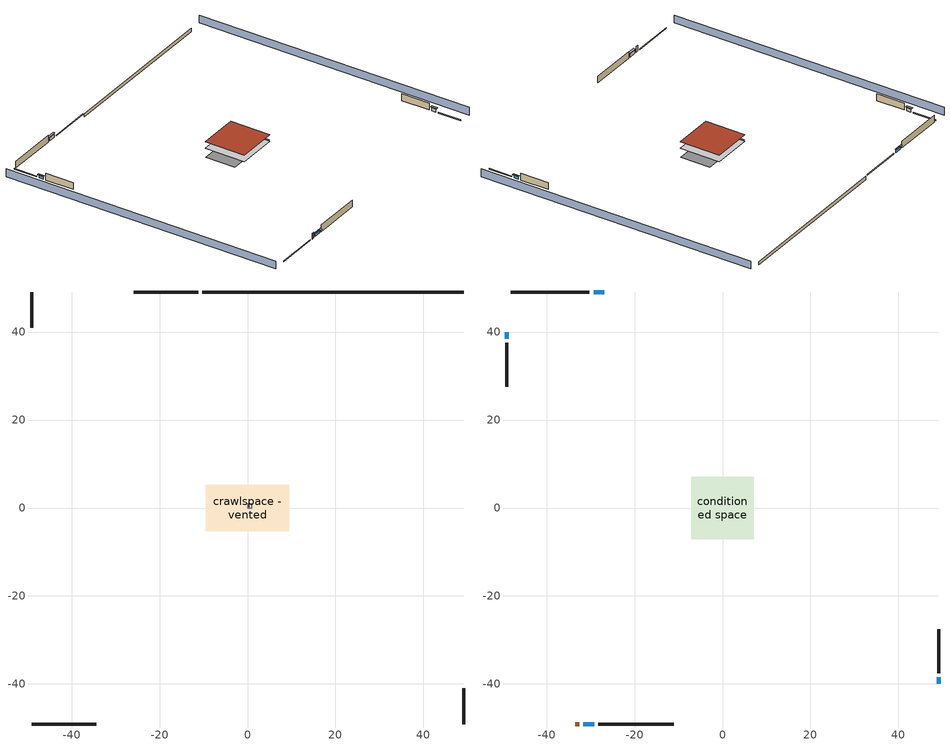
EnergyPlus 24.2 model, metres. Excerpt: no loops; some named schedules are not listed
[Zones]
central ac and furnace airloop ret air zone
 floor adiabatic (AdiabaticConst): 0,0 0,1 1,1 1,0 z0
 wall adiabatic (AdiabaticConst): 0,1 0,0 1,0 1,1 0,1 z0:1
 ceiling adiabatic (AdiabaticConst): 1,0 1,1 0,1 0,0 z1
crawlspace - vented
 floor foundation (Slab1 construction): -9.54,-5.31 -9.54,5.31 9.54,5.31 9.54,-5.31 z-0.91
 wall outside (RimJoist1 construction): -11.19,49.12 -25.91,49.12 z0.3:0.61
 wall outside (RimJoist2 construction): 49.12,-49.12 49.12,-40.95 z0.3:0.61
 wall outside (RimJoist3 construction): -49.12,-49.12 -34.4,-49.12 z0.3:0.61
 wall outside (RimJoist4 construction): -49.12,49.12 -49.12,40.95 z0.3:0.61
 wall foundation (FoundationWall1 construction): 49.12,49.12 -10.26,49.12 z-0.91:0.3
conditioned space
 floor to crawlspace - vented (Floor1 construction): -7.11,-7.11 -7.11,7.11 7.11,7.11 7.11,-7.11 z0.3
 wall outside (AdiabaticWallConstruction 1): -33.47,-49.12 -32.55,-49.12 z0.3:2.34
 wall outside (AdiabaticWallConstruction): -26.84,49.12 -29.32,49.12 / -31.62,-49.12 -29.14,-49.12 z0.3:1.43; 49.12,-40.02 49.12,-38.48 / -49.12,40.02 -49.12,38.48 z0.3:1.31
 wall outside (Wall1 construction): -30.25,49.12 -48.19,49.12 z0.3:2.74
 wall outside (Wall2 construction): 49.12,-37.55 49.12,-27.58 z0.3:2.74
 wall outside (Wall3 construction): -28.21,-49.12 -11.04,-49.12 z0.3:2.74
 wall outside (Wall4 construction): -49.12,37.55 -49.12,27.58 z0.3:2.74
 window (WindowConstruction): -26.84,49.12 -29.32,49.12 z0.3:1.43
 window (WindowConstruction 1): 49.12,-40.02 49.12,-38.48 z0.3:1.31
 window (WindowConstruction 2): -31.62,-49.12 -29.14,-49.12 z0.3:1.43
 window (WindowConstruction 3): -49.12,40.02 -49.12,38.48 z0.3:1.31
 door (Door): -33.47,-49.12 -32.55,-49.12 z0.3:2.34
 roof outside (Roof1 construction): -7.11,7.11 -7.11,-7.11 7.11,-7.11 7.11,7.11 z2.74
shading: -53.69,49.12 -53.69,-49.12 / 53.69,-49.12 53.69,49.12 z0:2.74; -29.62,49.12 -26.53,49.12 -26.53,49.73 -29.62,49.73 z1.74; 49.12,-38.17 49.12,-40.32 49.73,-40.32 49.73,-38.17 z1.62; -28.84,-49.12 -31.93,-49.12 -31.93,-49.73 -28.84,-49.73 z1.74; -49.12,38.17 -49.12,40.32 -49.73,40.32 -49.73,38.17 z1.62
[Building]
Building 1: Terrain=Suburbs
[Site:Location]
Portland Intl Arpt_OR: Latitude {deg}=45.59; Longitude {deg}=-122.6; Time Zone {hr}=-8; Elevation {m}=33; Keep Site Location Information=Yes
[Site:GroundTemperature:Shallow]
10.2558, 8.96328, 8.85977, 9.47314, 11.9355, 14.3863, 16.5111, 17.8571, 17.9714, 16.8767, 14.8061, 12.4304
[Site:WaterMainsTemperature]
Calculation Method=Schedule; Temperature Schedule=mains temperature schedule
[Material] Roughness=Rough; Thermal Absorptance=0.9
Name | Thickness {m} | Conductivity {W/m-K} | Density {kg/m3} | Specific Heat {J/kg-K} | Solar Absorptance | Visible Absorptance
concrete 8.0 in. | 0.2032 | 1.803125 | 2242.8 | 837.4 | 0.7 | 0.7
door material | 0.04445 | 0.0612267 | 512.64 | 1214.23 | 0.7 | 0.7
floor covering | 0.0127 | 0.0433444 | 54.468 | 1339.84 | 0.6 | 0.6
floor stud and cavity | 0.1397 | 0.923637 | 92.3553 | 1139.71 | 0.7 | 0.7
furniture material conditioned space 1 | 0.1524 | 0.115458 | 640.8 | 1214.23 | 0.6 | 0.6
gypsum board | 0.0127 | 0.160291 | 801 | 837.4 | 0.6 | 0.6
osb sheathing 0.5 in. | 0.0127 | 0.115458 | 512.64 | 1214.23 | 0.7 | 0.7
osb sheathing 0.75 in. | 0.01905 | 0.115458 | 512.64 | 1214.23 | 0.7 | 0.7
rim joist stud and cavity | 0.0508 | 0.178688 | 50.32683 | 1063.81 | 0.6 | 0.6
roof stud and cavity | 0.2032 | 0.944076 | 78.34581 | 1123.46 | 0.7 | 0.7
slate or tile shingles | 0.01905 | 0.840978 | 1899.972 | 799.717 | 0.75 | 0.75
soil 0.5 in. | 0.0127 | 1.3848 | 1842.3 | 418.7 | 0.7 | 0.7
wall rigid ins | 0.051816 | 0.029427 | 32.04 | 1214.23 | 0.7 | 0.7
wall rigid ins 1 | 0.512978 | 0.029427 | 32.04 | 1214.23 | 0.7 | 0.7
wall stud and cavity | 0.1397 | 0.230639 | 139.0536 | 1170.24 | 0.7 | 0.7
wall stud and cavity 1 | 0.0889 | 0.380278 | 52.3479 | 1209.89 | 0.7 | 0.7
wall stud and cavity 2 | 0.0889 | 0.391764 | 83.0341 | 1211.67 | 0.7 | 0.7
wood siding | 0.0254 | 0.102417 | 544.68 | 1172.36 | 0.85 | 0.85
wood siding 1; wood siding 2 | 0.0254 | 0.102417 | 544.68 | 1172.36 | 0.7 | 0.7
[Material:NoMass]
Adiabatic: Roughness=Rough; Thermal Resistance {m2-K/W}=176.1; Thermal Absorptance=0.9; Solar Absorptance=0.7; Visible Absorptance=0.7
[WindowMaterial:SimpleGlazingSystem]
WindowMaterial: U-Factor {W/m2-K}=4.31528; Solar Heat Gain Coefficient=0.67
[Construction]
AdiabaticConst: Adiabatic
AdiabaticWallConstruction: wood siding 1, wall rigid ins 1, wall stud and cavity 1, gypsum board
AdiabaticWallConstruction 1: wood siding 2, wall rigid ins 1, wall stud and cavity 1, gypsum board
Door: door material
Floor1 construction: floor stud and cavity, osb sheathing 0.75 in., floor covering
FoundationWall1 construction: concrete 8.0 in.
furniture construction conditioned space 1: furniture material conditioned space 1
PartitionWallConstruction: gypsum board, wall stud and cavity 2, gypsum board
RimJoist1 construction; RimJoist2 construction; RimJoist3 construction; RimJoist4 construction: wood siding, rim joist stud and cavity
Roof1 construction: slate or tile shingles, osb sheathing 0.75 in., roof stud and cavity, gypsum board
Slab1 construction: soil 0.5 in.
Wall1 construction; Wall2 construction; Wall3 construction; Wall4 construction: wood siding, wall rigid ins, osb sheathing 0.5 in., wall stud and cavity, gypsum board
WindowConstruction; WindowConstruction 1; WindowConstruction 2; WindowConstruction 3: WindowMaterial
[Zone] Multiplier=1
Name | Volume {m3} | Part of Total Floor Area
central ac and furnace airloop ret air zone | 1 | No
conditioned space | 493.619 | Yes
crawlspace - vented | 246.81 | Yes
[Space]
Name | Zone | Space Type | Volume {m3}
central ac and furnace airloop ret air space | central ac and furnace airloop ret air zone | Plenum Space Type
conditioned space 1 | conditioned space |  | 493.619
crawlspace - vented 1 | crawlspace - vented |  | 246.81
[SpaceList]
Plenum Space Type: central ac and furnace airloop ret air space
[OtherEquipment] Design Level Calculation Method=EquipmentLevel
Name | Fuel Type | Zone or ZoneList or Space or SpaceList | Schedule | Design Level {W} | Fraction Latent | Fraction Radiant | Fraction Lost
central ac and furnace airloop_0 RetCondToRP; central ac and furnace airloop_0 RetSensLkToRP | None | central ac and furnace airloop ret air space | Always On Discrete | 0 | 0 | 0 | 0
central ac and furnace airloop_0 RetLatLkToRP | None | central ac and furnace airloop ret air space | Always On Discrete | 0 | 1 | 0 | 0
central ac and furnace airloop_0 SupCondToLv; central ac and furnace airloop_0 SupSensLkToCond; mech vent house fan sensible load; water heater sens | None | conditioned space 1 | Always On Discrete | 0 | 0 | 0 | 0
central ac and furnace airloop_0 SupLatLkToCond; mech vent house fan latent load; water heater lat | None | conditioned space 1 | Always On Discrete | 0 | 1 | 0 | 0
clothes dryer 1 | Electricity | conditioned space 1 | clothes_dryer | 0 | 0.015 | 0.081 | 0.85
cooking range 1 | NaturalGas | conditioned space 1 | cooking_range | 9841.17 | 0.16 | 0.384 | 0.2
general water use latent | None | conditioned space 1 | general water use schedule | 25.6591 | 1 | 0 | 0
general water use sensible | None | conditioned space 1 | general water use schedule | -25.2881 | 0 | 0.6 | 0
water heater energy adjustment1 | Electricity | conditioned space 1 | Always On Discrete | 0.01 | 0 | 0 | 1
central ac and furnace airloop_0 RetCondToDZ; central ac and furnace airloop_0 SupCondToDZ; central ac and furnace airloop_0 SupSensLkToDZ | None | crawlspace - vented 1 | Always On Discrete | 0 | 0 | 0 | 0
central ac and furnace airloop_0 SupLatLkToDZ | None | crawlspace - vented 1 | Always On Discrete | 0 | 1 | 0 | 0
[SurfaceProperty:IncidentSolarMultiplier] Incident Solar Multiplier=1; Incident Solar Multiplier Schedule=trans schedule winter=0.85 summer=0.7
Window1; Window2; Window3; Window4
[InternalMass] Zone or ZoneList=conditioned space; Space or SpaceList=conditioned space 1
Name | Construction | Surface Area {m2}
furniture mass conditioned space 1 | furniture construction conditioned space 1 | 80.97429
partition wall mass | PartitionWallConstruction | 202.436
[Lights]
interior lighting: Zone or ZoneList or Space or SpaceList=conditioned space 1; Schedule=lighting_interior; Design Level Calculation Method=LightingLevel; Lighting Level {W}=578.277; Return Air Fraction=0; Fraction Radiant=0.6; Fraction Visible=0.2; Fraction Replaceable=1
[People]
occupants: Zone or ZoneList or Space or SpaceList=conditioned space 1; Number of People Schedule=occupants; Number of People Calculation Method=People; Number of People=1; Fraction Radiant=0.314171; Sensible Heat Fraction=0.56303; Activity Level Schedule=occupants activity schedule; Carbon Dioxide Generation Rate {m3/s-W}=0; Enable ASHRAE 55 Comfort Warnings=No; Mean Radiant Temperature Calculation Type=EnclosureAveraged
[ElectricEquipment] Zone or ZoneList or Space or SpaceList=conditioned space 1; Design Level Calculation Method=EquipmentLevel
Name | Schedule | Design Level {W} | Fraction Latent | Fraction Radiant | Fraction Lost
clothes dryer | clothes_dryer | 7068.46 | 0.015 | 0.081 | 0.85
clothes washer | clothes_washer | 2180.98 | 0.03 | 0.162 | 0.7
cooking range | cooking_range | 335.795 | 0.16 | 0.384 | 0.2
dishwasher | dishwasher | 2234.24 | 0.3 | 0.18 | 0.4
fridge | fridge schedule | 54.7945 | 0 | 0.6 | 0
fridge 1 | fridge schedule 1 | 239.242 | 0 | 0.6 | 0
mech vent bath fan 0 | mech vent bath fan 0 schedule | 15 | 0 | 0 | 1
mech vent house fan | mech vent house fan schedule | 0 | 0 | 0 | 1
mech vent house fan cfis | mech vent house fan cfis schedule | 0 | 0 | 0 | 0
mech vent range fan 0 | mech vent range fan 0 schedule | 30 | 0 | 0 | 1
misc plug loads | plug_loads_other | 323.763 | 0.021 | 0.558 | 0.049
misc tv | plug_loads_tv | 974.754 | 0 | 0.6 | 0
whole house fan | Always On Discrete | 0 | 0 | 0 | 1
[ZoneInfiltration:DesignFlowRate] Schedule=Always On Discrete
Name | Zone or ZoneList or Space or SpaceList | Design Flow Rate Calculation Method | Design Flow Rate {m3/s} | Air Changes per Hour {1/hr} | Constant Term Coefficient | Temperature Term Coefficient | Velocity Term Coefficient | Velocity Squared Term Coefficient
infil flow; natural vent flow; whole house fan flow | conditioned space 1 | Flow/Zone | 0
crawlspace_vented 1 duct leakage imbalance infil flow | crawlspace - vented 1 | Flow/Zone | 0
infil crawlspace - vented 1 | crawlspace - vented 1 | AirChanges/Hour |  | 2.6013 | 1 | 0 | 0 | 0
[ZoneMixing] Schedule=Always On Continuous; Design Flow Rate Calculation Method=Flow/Zone; Design Flow Rate {m3/s}=0
Name | Zone or Space | Source Zone or Space
central ac and furnace airloop_0 ZoneMixDZToCond mix | conditioned space | crawlspace - vented
central ac and furnace airloop_0 ZoneMixCondToDZ mix | crawlspace - vented | conditioned space
[SurfaceProperty:ExposedFoundationPerimeter]
Slab1: Exposed Perimeter Calculation Method=TotalExposedPerimeter; Total Exposed Perimeter {m}=59.37504
[AvailabilityManager:Scheduled]
central ac and furnace airloop Availability Manager: Schedule=Always On Discrete
[AirLoopHVAC:ReturnPlenum]
Air Loop HVAC Return Plenum 1: Zone=central ac and furnace airloop ret air zone
[WaterUse:Equipment]
dishwasher: Peak Flow Rate {m3/s}=2.70441e-05; Flow Rate Fraction Schedule=hot_water_dishwasher
[Foundation:Kiva]
Foundation Kiva 1: Initial Indoor Air Temperature {C}=8.58325; Wall Height Above Grade {m}=0.3048; Wall Depth Below Slab {m}=0.2032
[Foundation:Kiva:Settings]
Soil Conductivity {W/m-K}=1.3848; Soil Density {kg/m3}=1842.3; Soil Specific Heat {J/kg-K}=418.7; Ground Solar Absorptivity=0.9; Ground Thermal Absorptivity=0.9; Ground Surface Roughness {m}=0.03; Far-Field Width {m}=40; Deep-Ground Boundary Condition=ZeroFlux; Deep-Ground Depth {m}=40; Minimum Cell Dimension {m}=0.2; Maximum Cell Growth Coefficient=3; Simulation Timestep=Timestep
[Exterior:Lights]
exterior lighting: Schedule=exterior lighting schedule; Design Level {W}=8.01452
[EnergyManagementSystem:GlobalVariable]
central_ac_and_furnace_airloop_0_DuctImbalLkExhFanEquivCond
central_ac_and_furnace_airloop_0_DuctImbalLkExhFanEquivDZ
central_ac_and_furnace_airloop_0_DuctImbalLkSupFanEquivCond
central_ac_and_furnace_airloop_0_DuctImbalLkSupFanEquivDZ
central_ac_and_furnace_airloop_0_DZ_T
central_ac_and_furnace_airloop_0_DZ_W
central_ac_and_furnace_airloop_0_RetCondToDZ
central_ac_and_furnace_airloop_0_RetCondToRP
central_ac_and_furnace_airloop_0_RetLatLkToRP
central_ac_and_furnace_airloop_0_RetSensLkToRP
central_ac_and_furnace_airloop_0_SupCondToDZ
central_ac_and_furnace_airloop_0_SupCondToLv
central_ac_and_furnace_airloop_0_SupLatLkToCond
central_ac_and_furnace_airloop_0_SupLatLkToDZ
central_ac_and_furnace_airloop_0_SupSensLkToCond
central_ac_and_furnace_airloop_0_SupSensLkToDZ
central_ac_and_furnace_airloop_0_ZoneMixCondToDZ
central_ac_and_furnace_airloop_0_ZoneMixDZToCond
central_ac_and_furnace_airloop_AH_MFR
central_ac_and_furnace_airloop_AH_Tout
central_ac_and_furnace_airloop_AH_VFR
central_ac_and_furnace_airloop_AH_Wout
central_ac_and_furnace_airloop_Fan_RTF
central_ac_and_furnace_airloop_RA_T
central_ac_and_furnace_airloop_Ra_W
infil_program_Qfan
infil_program_Qinf
natural_vent_program_Qnv
natural_vent_program_Qwhf
[EnergyManagementSystem:Sensor]
Name | Output:Variable or Output:Meter Index Key | Output:Variable or Output:Meter
airflow_gain | infil flow | Infiltration Sensible Heat Gain Energy
airflow_gain_1 | natural vent flow | Infiltration Sensible Heat Gain Energy
airflow_gain_2 | whole house fan flow | Infiltration Sensible Heat Gain Energy
airflow_loss | infil flow | Infiltration Sensible Heat Loss Energy
airflow_loss_1 | natural vent flow | Infiltration Sensible Heat Loss Energy
airflow_loss_2 | whole house fan flow | Infiltration Sensible Heat Loss Energy
central_ac_and_furnace_airloop_0_DZ_T_s | crawlspace - vented | Zone Air Temperature
central_ac_and_furnace_airloop_0_DZ_W_s | crawlspace - vented | Zone Mean Air Humidity Ratio
central_ac_and_furnace_airloop_AH_MFR_s | Node 5 | System Node Mass Flow Rate
central_ac_and_furnace_airloop_AH_Tout_s | Node 5 | System Node Temperature
central_ac_and_furnace_airloop_AH_VFR_s | Node 5 | System Node Current Density Volume Flow Rate
central_ac_and_furnace_airloop_AH_Wout_s | Node 5 | System Node Humidity Ratio
central_ac_and_furnace_airloop_RA_T_s | Node 8 | System Node Temperature
central_ac_and_furnace_airloop_Ra_W_s | Node 8 | System Node Humidity Ratio
clg_load_cond |  | Cooling:EnergyTransfer:Zone:CONDITIONED SPACE
clg_load_duct |  | Cooling:EnergyTransfer:Zone:CENTRAL AC AND FURNACE AIRLOOP RET AIR ZONE
clg_sp_s; clg_sp_s_1 | cooling setpoint | Schedule Value
clothes_dryer_exhaust_0_sch_s | clothes_dryer | Schedule Value
cool_season | cooling season schedule | Schedule Value
ducts_conv | central ac and furnace airloop_0 RetCondToRP | Other Equipment Convective Heating Energy
ducts_conv_1 | central ac and furnace airloop_0 RetLatLkToRP | Other Equipment Convective Heating Energy
ducts_conv_2 | central ac and furnace airloop_0 RetSensLkToRP | Other Equipment Convective Heating Energy
ducts_conv_3 | central ac and furnace airloop_0 SupCondToLv | Other Equipment Convective Heating Energy
ducts_conv_4 | central ac and furnace airloop_0 SupLatLkToCond | Other Equipment Convective Heating Energy
ducts_conv_5 | central ac and furnace airloop_0 SupSensLkToCond | Other Equipment Convective Heating Energy
ducts_rad | central ac and furnace airloop_0 RetCondToRP | Other Equipment Radiant Heating Energy
ducts_rad_1 | central ac and furnace airloop_0 RetLatLkToRP | Other Equipment Radiant Heating Energy
ducts_rad_2 | central ac and furnace airloop_0 RetSensLkToRP | Other Equipment Radiant Heating Energy
ducts_rad_3 | central ac and furnace airloop_0 SupCondToLv | Other Equipment Radiant Heating Energy
ducts_rad_4 | central ac and furnace airloop_0 SupLatLkToCond | Other Equipment Radiant Heating Energy
ducts_rad_5 | central ac and furnace airloop_0 SupSensLkToCond | Other Equipment Radiant Heating Energy
htg_load_cond |  | Heating:EnergyTransfer:Zone:CONDITIONED SPACE
htg_load_duct |  | Heating:EnergyTransfer:Zone:CENTRAL AC AND FURNACE AIRLOOP RET AIR ZONE
htg_sp_s; htg_sp_s_1 | heating setpoint | Schedule Value
ig_ee_conv | clothes dryer | Electric Equipment Convective Heating Energy
ig_ee_conv_2 | cooking range | Electric Equipment Convective Heating Energy
ig_ee_conv_3 | dishwasher | Electric Equipment Convective Heating Energy
ig_ee_conv_4 | fridge | Electric Equipment Convective Heating Energy
ig_ee_conv_5 | fridge 1 | Electric Equipment Convective Heating Energy
ig_ee_conv_6 | misc plug loads | Electric Equipment Convective Heating Energy
ig_ee_conv_7 | misc tv | Electric Equipment Convective Heating Energy
ig_ee_conv_8 | whole house fan | Electric Equipment Convective Heating Energy
ig_ee_rad | clothes dryer | Electric Equipment Radiant Heating Energy
ig_ee_rad_2 | cooking range | Electric Equipment Radiant Heating Energy
ig_ee_rad_3 | dishwasher | Electric Equipment Radiant Heating Energy
ig_ee_rad_4 | fridge | Electric Equipment Radiant Heating Energy
ig_ee_rad_5 | fridge 1 | Electric Equipment Radiant Heating Energy
ig_ee_rad_6 | misc plug loads | Electric Equipment Radiant Heating Energy
ig_ee_rad_7 | misc tv | Electric Equipment Radiant Heating Energy
ig_ee_rad_8 | whole house fan | Electric Equipment Radiant Heating Energy
ig_lgt_conv | interior lighting | Lights Convective Heating Energy
ig_lgt_rad | interior lighting | Lights Radiant Heating Energy
ig_lgt_vis | interior lighting | Lights Visible Radiation Heating Energy
ig_oe_conv | clothes dryer 1 | Other Equipment Convective Heating Energy
ig_oe_conv_1 | cooking range 1 | Other Equipment Convective Heating Energy
ig_oe_conv_2 | general water use latent | Other Equipment Convective Heating Energy
ig_oe_conv_3 | general water use sensible | Other Equipment Convective Heating Energy
ig_oe_conv_4 | water heater energy adjustment1 | Other Equipment Convective Heating Energy
ig_oe_conv_5 | water heater lat | Other Equipment Convective Heating Energy
ig_oe_conv_6 | water heater sens | Other Equipment Convective Heating Energy
ig_oe_rad | clothes dryer 1 | Other Equipment Radiant Heating Energy
ig_oe_rad_1 | cooking range 1 | Other Equipment Radiant Heating Energy
ig_oe_rad_2 | general water use latent | Other Equipment Radiant Heating Energy
ig_oe_rad_3 | general water use sensible | Other Equipment Radiant Heating Energy
ig_oe_rad_4 | water heater energy adjustment1 | Other Equipment Radiant Heating Energy
ig_oe_rad_5 | water heater lat | Other Equipment Radiant Heating Energy
ig_oe_rad_6 | water heater sens | Other Equipment Radiant Heating Energy
ig_ppl_conv | occupants | People Convective Heating Energy
ig_ppl_rad | occupants | People Radiant Heating Energy
im_conv | furniture mass conditioned space 1 | Surface Inside Face Convection Heat Gain Energy
im_conv_1 | partition wall mass | Surface Inside Face Convection Heat Gain Energy
im_ig | furniture mass conditioned space 1 | Surface Inside Face Internal Gains Radiation Heat Gain Energy
im_ig_1 | partition wall mass | Surface Inside Face Internal Gains Radiation Heat Gain Energy
im_lgt | furniture mass conditioned space 1 | Surface Inside Face Lights Radiation Heat Gain Energy
im_lgt_1 | partition wall mass | Surface Inside Face Lights Radiation Heat Gain Energy
im_sol | furniture mass conditioned space 1 | Surface Inside Face Solar Radiation Heat Gain Energy
im_sol_1 | partition wall mass | Surface Inside Face Solar Radiation Heat Gain Energy
im_surf | furniture mass conditioned space 1 | Surface Inside Face Net Surface Thermal Radiation Heat Gain Energy
im_surf_1 | partition wall mass | Surface Inside Face Net Surface Thermal Radiation Heat Gain Energy
mech_vent_bath_fan_0_sch_s | mech vent bath fan 0 schedule | Schedule Value
mech_vent_range_fan_0_sch_s | mech vent range fan 0 schedule | Schedule Value
mv_conv | mech vent bath fan 0 | Electric Equipment Convective Heating Energy
mv_conv_1 | mech vent house fan | Electric Equipment Convective Heating Energy
mv_conv_2 | mech vent house fan cfis | Electric Equipment Convective Heating Energy
mv_conv_3 | mech vent range fan 0 | Electric Equipment Convective Heating Energy
mv_conv_4 | mech vent house fan latent load | Other Equipment Convective Heating Energy
mv_conv_5 | mech vent house fan sensible load | Other Equipment Convective Heating Energy
mv_rad | mech vent bath fan 0 | Electric Equipment Radiant Heating Energy
mv_rad_1 | mech vent house fan | Electric Equipment Radiant Heating Energy
mv_rad_2 | mech vent house fan cfis | Electric Equipment Radiant Heating Energy
mv_rad_3 | mech vent range fan 0 | Electric Equipment Radiant Heating Energy
mv_rad_4 | mech vent house fan latent load | Other Equipment Radiant Heating Energy
mv_rad_5 | mech vent house fan sensible load | Other Equipment Radiant Heating Energy
natural_vent_s | natural vent schedule | Schedule Value
out_pb_s |  | Site Outdoor Air Barometric Pressure
out_wt_s |  | Site Outdoor Air Humidity Ratio
site_vw_s |  | Site Wind Speed
ss_back_out | Window1 | Surface Window Shortwave from Zone Back Out Window Heat Transfer Rate
ss_back_out_1 | Window2 | Surface Window Shortwave from Zone Back Out Window Heat Transfer Rate
ss_back_out_2 | Window3 | Surface Window Shortwave from Zone Back Out Window Heat Transfer Rate
ss_back_out_3 | Window4 | Surface Window Shortwave from Zone Back Out Window Heat Transfer Rate
ss_conv | Door1 | Surface Inside Face Convection Heat Gain Energy
ss_conv_1 | Window1 | Surface Inside Face Convection Heat Gain Energy
ss_conv_2 | Window2 | Surface Inside Face Convection Heat Gain Energy
ss_conv_3 | Window3 | Surface Inside Face Convection Heat Gain Energy
ss_conv_4 | Window4 | Surface Inside Face Convection Heat Gain Energy
ss_ig | Door1 | Surface Inside Face Internal Gains Radiation Heat Gain Energy
ss_ig_1 | Window1 | Surface Inside Face Internal Gains Radiation Heat Gain Energy
ss_ig_2 | Window2 | Surface Inside Face Internal Gains Radiation Heat Gain Energy
ss_ig_3 | Window3 | Surface Inside Face Internal Gains Radiation Heat Gain Energy
ss_ig_4 | Window4 | Surface Inside Face Internal Gains Radiation Heat Gain Energy
ss_lgt | Door1 | Surface Inside Face Lights Radiation Heat Gain Energy
ss_sol | Door1 | Surface Inside Face Solar Radiation Heat Gain Energy
ss_surf | Door1 | Surface Inside Face Net Surface Thermal Radiation Heat Gain Energy
ss_surf_1 | Window1 | Surface Inside Face Net Surface Thermal Radiation Heat Gain Energy
ss_surf_2 | Window2 | Surface Inside Face Net Surface Thermal Radiation Heat Gain Energy
ss_surf_3 | Window3 | Surface Inside Face Net Surface Thermal Radiation Heat Gain Energy
ss_surf_4 | Window4 | Surface Inside Face Net Surface Thermal Radiation Heat Gain Energy
ss_trans_in | Window1 | Surface Window Transmitted Solar Radiation Rate
ss_trans_in_1 | Window2 | Surface Window Transmitted Solar Radiation Rate
ss_trans_in_2 | Window3 | Surface Window Transmitted Solar Radiation Rate
ss_trans_in_3 | Window4 | Surface Window Transmitted Solar Radiation Rate
ss_trans_out | Window1 | Surface Inside Face Initial Transmitted Diffuse Transmitted Out Window Solar Radiation Rate
ss_trans_out_1 | Window2 | Surface Inside Face Initial Transmitted Diffuse Transmitted Out Window Solar Radiation Rate
ss_trans_out_2 | Window3 | Surface Inside Face Initial Transmitted Diffuse Transmitted Out Window Solar Radiation Rate
ss_trans_out_3 | Window4 | Surface Inside Face Initial Transmitted Diffuse Transmitted Out Window Solar Radiation Rate
s_conv | Floor1 | Surface Inside Face Convection Heat Gain Energy
s_conv_1 | Roof1 | Surface Inside Face Convection Heat Gain Energy
s_conv_2 | Wall1 | Surface Inside Face Convection Heat Gain Energy
s_conv_3 | Wall2 | Surface Inside Face Convection Heat Gain Energy
s_conv_4 | Wall3 | Surface Inside Face Convection Heat Gain Energy
s_conv_5 | Wall4 | Surface Inside Face Convection Heat Gain Energy
s_ig | Floor1 | Surface Inside Face Internal Gains Radiation Heat Gain Energy
s_ig_1 | Roof1 | Surface Inside Face Internal Gains Radiation Heat Gain Energy
s_ig_2 | Wall1 | Surface Inside Face Internal Gains Radiation Heat Gain Energy
s_ig_3 | Wall2 | Surface Inside Face Internal Gains Radiation Heat Gain Energy
s_ig_4 | Wall3 | Surface Inside Face Internal Gains Radiation Heat Gain Energy
s_ig_5 | Wall4 | Surface Inside Face Internal Gains Radiation Heat Gain Energy
s_lgt | Floor1 | Surface Inside Face Lights Radiation Heat Gain Energy
s_lgt_1 | Roof1 | Surface Inside Face Lights Radiation Heat Gain Energy
s_lgt_2 | Wall1 | Surface Inside Face Lights Radiation Heat Gain Energy
s_lgt_3 | Wall2 | Surface Inside Face Lights Radiation Heat Gain Energy
